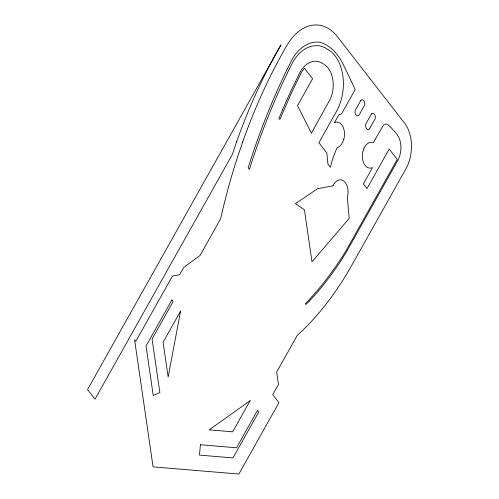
<?xml version="1.0" encoding="UTF-8"?>
<svg xmlns="http://www.w3.org/2000/svg" width="499" height="499" viewBox="0 0 499 499"><rect width="100%" height="100%" fill="white"/><g stroke="black" fill="none" stroke-linecap="round" stroke-linejoin="round"><path stroke-width="0.75" d="M200.398 444.759L199.494 455.113L232.971 457.914L258.813 411.868L257.571 410.265L236.52 447.784L200.398 444.759M180.576 311.12L168.151 376.982L163.098 342.264L180.576 311.12M363.696 148.989L362.748 152.145A12.986 8.396 -84.9 0 0 372.516 167.602L363.359 183.919L366.99 188.597L389.195 149.033L397.266 159.424L346.056 250.673A336.625 217.645 -84.9 0 1 308.9 300.049L305.438 303.716L306.03 304.484A301.982 195.246 -84.9 0 0 346.699 251.446L397.89 160.223A18.507 11.97 -84.9 0 0 397.204 134.755A92.103 59.549 -84.9 0 0 388.178 125.006L387.854 124.731A6.368 4.117 -84.9 0 0 382.614 126.453L373.395 142.577A12.986 8.396 -84.9 0 0 363.696 148.989M236.726 141.516L232.328 154.453L94.997 399.175L87.543 389.582L280.981 44.885A463.153 299.45 -84.9 0 0 236.726 141.516M242.645 142.047L237.574 156.967A463.153 299.45 -84.9 0 0 220.677 218.699L200.074 255.413L183.613 267.595L179.603 274.731L172.448 276.053L135.822 341.322L134.58 339.725L153.074 466.871L238.89 474.05L278.953 402.662L272.741 394.665L278.467 384.467L276.664 372.067L297.267 335.359A299.986 193.955 -84.9 0 0 351.851 265.131L405.338 169.822A32.635 21.101 -84.9 0 0 404.071 122.517L337.018 36.165A55.526 35.903 -84.9 0 0 286.9 45.415A463.153 299.45 -84.9 0 0 242.645 142.047M343.836 139.171L342.713 142.215A12.986 8.396 -84.9 0 1 337.087 147.766A73.995 47.842 -84.9 0 0 330.413 167.284L327.93 164.084L326.851 153.018L318.88 142.751L336.6 111.171A39.477 25.524 -84.9 0 0 342.183 71.95L340.736 66.654A39.477 25.524 -84.9 0 0 330.244 51.066L324.793 47.48L318.892 45.677L315.842 45.702A44.193 28.574 -84.9 0 0 291.117 65.4A535.907 346.487 -84.9 0 0 249.425 169.373L248.184 167.776A535.907 346.487 -84.9 0 1 285.503 72.711L291.934 59.755L294.597 55.551A47.773 30.888 -84.9 0 1 319.142 42.178L322.223 42.964A65.313 42.228 -84.9 0 1 344.254 66.567L355.226 89.477L341.491 113.953L339.108 114.396L334.461 122.667L335.035 122.374A12.986 8.396 -84.9 0 1 343.836 139.171M333.132 185.347L332.939 185.846L317.682 188.659L295.439 203.648L304.415 209.748L311.994 261.825L349.2 218.394L347.31 197.236A12.986 8.396 -84.9 0 0 344.123 181.305A12.986 8.396 -84.9 0 0 333.132 185.347M282.659 109.518L278.854 118.612L279.858 119.523L291.566 92.639L300.959 73.272A26.734 17.284 -84.9 0 1 304.203 68.694L304.527 68.357L312.586 78.742L297.479 105.663L311.426 133.158L330.575 98.577A23.846 15.419 -84.9 0 0 332.502 77.856L331.629 74.657A23.846 15.419 -84.9 0 0 327.232 66.972C323.62 63.492 318.786 60.441 313.572 61.377A28.593 18.488 -84.9 0 0 300.074 72.124L290.593 91.648L282.659 109.518M171.887 299.924L146.045 345.975L153.255 395.57L159.861 392.557L152.07 339.039L173.128 301.527L171.887 299.924M360.914 100.318L355.188 110.516A4.223 2.732 -84.9 0 0 355.906 114.951A4.223 2.732 -84.9 0 0 358.918 115.313L364.638 105.114A4.223 2.732 -84.9 0 0 363.921 100.673A4.223 2.732 -84.9 0 0 360.914 100.318M371.468 113.909L365.748 124.108A4.223 2.732 -84.9 0 0 366.466 128.542A4.223 2.732 -84.9 0 0 369.472 128.904L375.192 118.706A4.223 2.732 -84.9 0 0 374.475 114.265A4.223 2.732 -84.9 0 0 371.468 113.909M250.118 400.672L232.64 431.816L209.212 429.857L250.118 400.672"/></g></svg>
